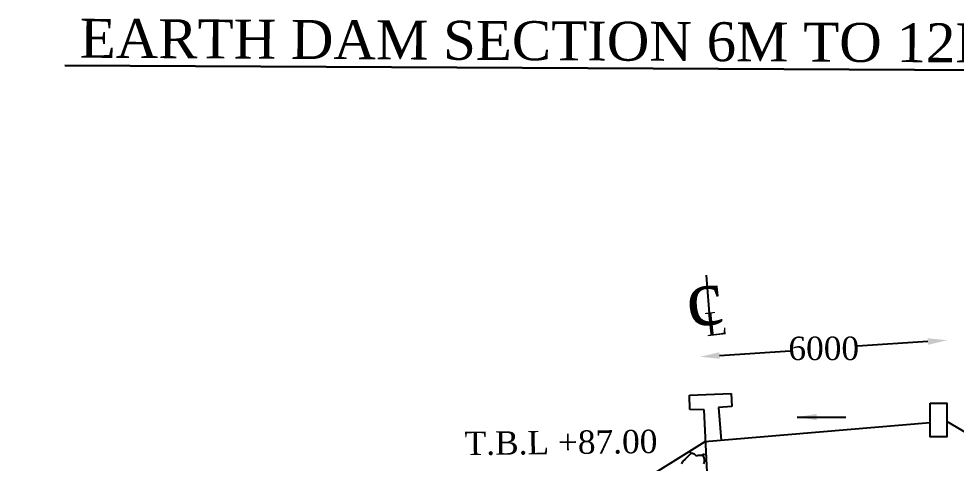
# Model space of a CAD drawing. Header units: millimetres. Extents: x 35 to 1436, y 32 to 1034.
# Drawn here: x 466.2 to 706.5, y 421.8 to 535.9 of the extents above; entities that cross this region are included whole.
import ezdxf

# ---------------------------------------------------------------- set-up
doc = ezdxf.new("R2010")
doc.units = ezdxf.units.MM
doc.header["$MEASUREMENT"] = 0
doc.header["$PDMODE"] = 66
doc.header["$PDSIZE"] = 170
doc.linetypes.add('ACAD_ISO03W100', pattern=[30, 12, -18])
for name, color, linetype in [('DIM', 5, 'Continuous'), ('DOT LINE', 3, 'ACAD_ISO03W100'), ('DWG. LINE', 1, 'Continuous'), ('HATCH', 2, 'Continuous'), ('TEXT', 7, 'Continuous')]:
    doc.layers.add(name, color=color, linetype=linetype)
doc.layers.add('TITLE', color=7, linetype='Continuous', lineweight=30)
doc.styles.get("Standard").update_dxf_attribs({"font": 'times.ttf', "height": 6})
doc.dimstyles.get("Standard").update_dxf_attribs({"dimtxt": 6, "dimasz": 5, "dimexe": 0.18, "dimexo": 0.0625, "dimgap": 0.09, "dimtad": 0, "dimtih": 1, "dimtoh": 1, "dimdec": 1, "dimzin": 0, "dimdsep": 46, "dimtxsty": 'Standard', "dimcen": 0.09, "dimse1": 1, "dimse2": 1, "dimclrd": 5, "dimclre": 5, "dimclrt": 4, "dimadec": 0, "dimazin": 0, "dimtfac": 1, "dimtdec": 1, "dimtofl": 0, "dimtmove": 0, "dimatfit": 3, "dimfxl": 0, "dimtolj": 1, "dimtzin": 0, "dimarcsym": 0})

# ---------------------------------------------------------------- blocks, each defined once
blk = doc.blocks.new('*D16')
at = {"layer": 'Defpoints', "color": 0}
for p in [(704.2, 453.42), (704.2, 453.42), (640.83, 449.17)]:
    blk.add_point(p, dxfattribs=at)
at = {"layer": 'DIM', "color": 5, "lineweight": -2}
for p, q in [((699.21, 453.09), (681.12, 451.87)), ((645.81, 449.5), (663.91, 450.72))]:
    blk.add_line(p, q, dxfattribs=at)
at = {"layer": 'DIM', "color": 5}
for points in [[(699.16, 453.92), (699.27, 452.25), (704.2, 453.42)], [(645.76, 450.33), (645.87, 448.67), (640.83, 449.17)]]:
    blk.add_solid(points, dxfattribs=at)
at = {"layer": 'DIM', "color": 4, "insert": (672.51, 451.29), "char_height": 6, "attachment_point": 5}
blk.add_mtext('\\A1;6000', dxfattribs=at)

msp = doc.modelspace()

# ---------------------------------------------------------------- linework, layer by layer
at = {"layer": 'DOT LINE'}
msp.add_line((642.41, 470.12), (643.74, 452.05), dxfattribs=at)
at = {"layer": 'DWG. LINE'}
for p, q in [((638.12, 439.29), (648.76, 439.75)), ((638.18, 435.65), (638.12, 439.29)), ((648.76, 439.75), (648.93, 436.39)), ((641.82, 435.54), (638.18, 435.65)), ((642.96, 412.12), (641.82, 435.54)), ((648.93, 436.39), (645.52, 436.17)), ((645.52, 436.17), (646.19, 427.67)), ((699.78, 432.2), (642.02, 427.32)), ((895.03, 319.13), (704.1, 432.56)), ((642.02, 427.32), (466.16, 317.99))]:
    msp.add_line(p, q, dxfattribs=at)
msp.add_lwpolyline([(699.78, 437.26), (704.1, 437.26), (704.1, 428.61), (699.78, 428.61)], close=True, dxfattribs=at)
at = {"layer": 'HATCH'}
for p, q in [((637.29, 423.21), (636.95, 422.9)), ((637.6, 423.45), (637.29, 423.21)), ((638.46, 424.33), (637.6, 423.45)), ((637.6, 423.45), (637.6, 423.45)), ((638.31, 425.01), (638.27, 424.5)), ((638.27, 424.5), (638.27, 424.5)), ((638.27, 424.5), (638.74, 424.4)), ((638.31, 425.01), (638.31, 425.01)), ((639.02, 424.33), (638.46, 424.33)), ((638.74, 424.4), (638.74, 424.4)), ((638.74, 424.4), (639.29, 424.26)), ((639.29, 424.26), (639.29, 424.26)), ((639.29, 424.26), (639.84, 423.73)), ((639.84, 423.73), (640.34, 423.88)), ((639.84, 423.73), (639.84, 423.73)), ((640.34, 423.88), (640.84, 423.88)), ((640.84, 423.88), (641.17, 423.95)), ((640.84, 423.88), (640.84, 423.88)), ((641.17, 423.95), (641.65, 424.16)), ((641.17, 423.95), (641.17, 423.95)), ((641.89, 423.35), (641.41, 424.05)), ((641.41, 424.05), (641.65, 424.05)), ((641.65, 424.05), (641.61, 424.14)), ((641.65, 424.16), (642.08, 424.11)), ((641.91, 422.76), (641.89, 423.35)), ((642.08, 424.11), (642.38, 424.13)), ((636.26, 422.3), (636.02, 421.71)), ((636.95, 422.9), (636.26, 422.3)), ((636.26, 422.3), (636.26, 422.3)), ((641.77, 421.71), (641.82, 421.97)), ((641.82, 421.97), (641.91, 422.28)), ((641.82, 421.97), (641.82, 421.97)), ((641.91, 422.28), (641.91, 422.76)), ((641.91, 422.28), (641.91, 422.28))]:
    msp.add_line(p, q, dxfattribs=at)

# ---------------------------------------------------------------- texts
at = {"layer": 'TEXT', "color": 6}
for s, height, rotation, p in [('c', 14, 6.3259, (637.92, 456.76)), ('L', 6, 6.3259, (642.48, 454.42)), (' T.B.L +87.00', 6, 0.6203, (578.22, 423.91))]:
    msp.add_text(s, height=height, rotation=rotation, dxfattribs=at).set_placement(p)
at = {"layer": 'TITLE'}
msp.add_text('%%U EARTH DAM SECTION 6M TO 12M.', height=10, rotation=359.6935, dxfattribs=at).set_placement((478, 525.95))

# ---------------------------------------------------------------- dimensions: what is measured, and where the dimension line sits
at = {"layer": 'DIM'}
dim = msp.add_aligned_dim(p1=(640.83, 449.17), p2=(704.2, 453.42), distance=0, text='6000', dimstyle='Standard', dxfattribs=at)
dim.commit()
dim.dimension.update_dxf_attribs({"geometry": '*D16', "text_midpoint": (672.51, 451.29)})

# ---------------------------------------------------------------- leaders
msp.add_leader([(665.68, 433.7), (678.19, 433.7)], dimstyle='Standard', override={"dimgap": 0.09, "dimtad": 0}, dxfattribs=at)

doc.saveas('drawing.dxf')
